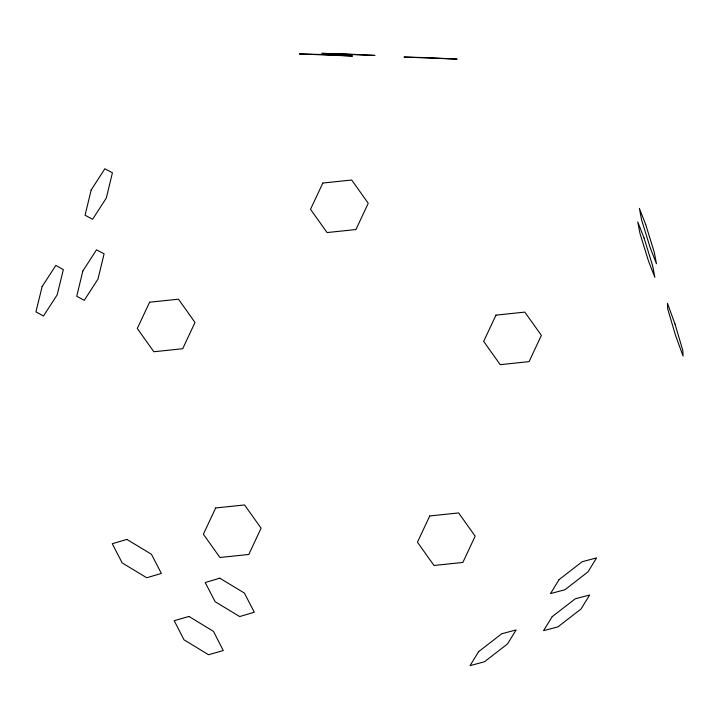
<?xml version="1.0" encoding="UTF-8"?>
<svg xmlns="http://www.w3.org/2000/svg" width="719" height="719" viewBox="0 0 719 719"><rect width="100%" height="100%" fill="white"/><g stroke="black" fill="none" stroke-linecap="round" stroke-linejoin="round"><path stroke-width="1.08" d="M91.187 189.96L85.067 215.215L92.625 219.259L106.304 198.049L112.425 172.794L104.866 168.749L91.187 189.96M82.838 271.018L76.717 296.273L84.294 300.299L97.982 279.089L104.093 253.843L96.526 249.808L82.838 271.018M42.133 286.548L35.95 311.848L43.455 316.027L57.152 294.907L63.335 269.607L55.83 265.428L42.133 286.548M149.606 302.214L137.293 328.484L153.848 351.744L182.707 348.724L195.011 322.445L178.465 299.194L149.606 302.214M322.831 183.039L310.527 209.31L327.073 232.561L355.932 229.541L368.245 203.27L351.69 180.02L322.831 183.039M215.682 507.965L203.378 534.235L219.924 557.486L248.783 554.466L261.096 528.195L244.541 504.945L215.682 507.965M495.975 315.129L483.662 341.399L500.217 364.659L529.076 361.639L541.38 335.36L524.834 312.109L495.975 315.129M429.755 515.945L417.442 542.216L433.997 565.467L462.856 562.447L475.16 536.176L458.614 512.926L429.755 515.945M478.638 651.639L470.037 665.641L484.471 661.777L507.524 643.918L516.125 629.925L501.682 633.79L478.638 651.639M559.085 579.604L550.493 593.597L564.954 589.733L587.998 571.875L596.59 557.881L582.138 561.746L559.085 579.604M552.255 616.596L543.537 630.662L557.89 626.896L580.961 609.074L589.67 595.017L575.317 598.774L552.255 616.596M219.807 578.193L205.203 582.525L215.134 601.704L239.688 616.551L254.301 612.22L244.361 593.031L219.807 578.193M126.877 539.412L112.254 543.735L122.185 562.914L146.739 577.761L161.362 573.438L151.43 554.259L126.877 539.412M188.935 616.453L174.205 620.677L184.019 639.829L208.555 654.748L223.276 650.524L213.471 631.372L188.935 616.453M345.578 53.952L321.869 53.359L374.976 55.444L345.578 53.952M322.912 54.536L299.302 53.952L352.544 56.028L322.912 54.536M427.688 57.637L403.988 57.062L457.113 59.12L427.688 57.637M644.044 237.935L637.744 221.901L640.009 233.567L648.565 261.285L654.865 277.327L652.6 265.653L644.044 237.935M645.707 224.535L639.38 208.366L641.6 219.897L650.138 247.597L656.474 263.765L654.254 252.234L645.707 224.535M675.033 324.134L667.457 303.283L667.681 308.811L675.474 335.198L683.05 356.049L682.825 350.521L675.033 324.134"/></g></svg>
